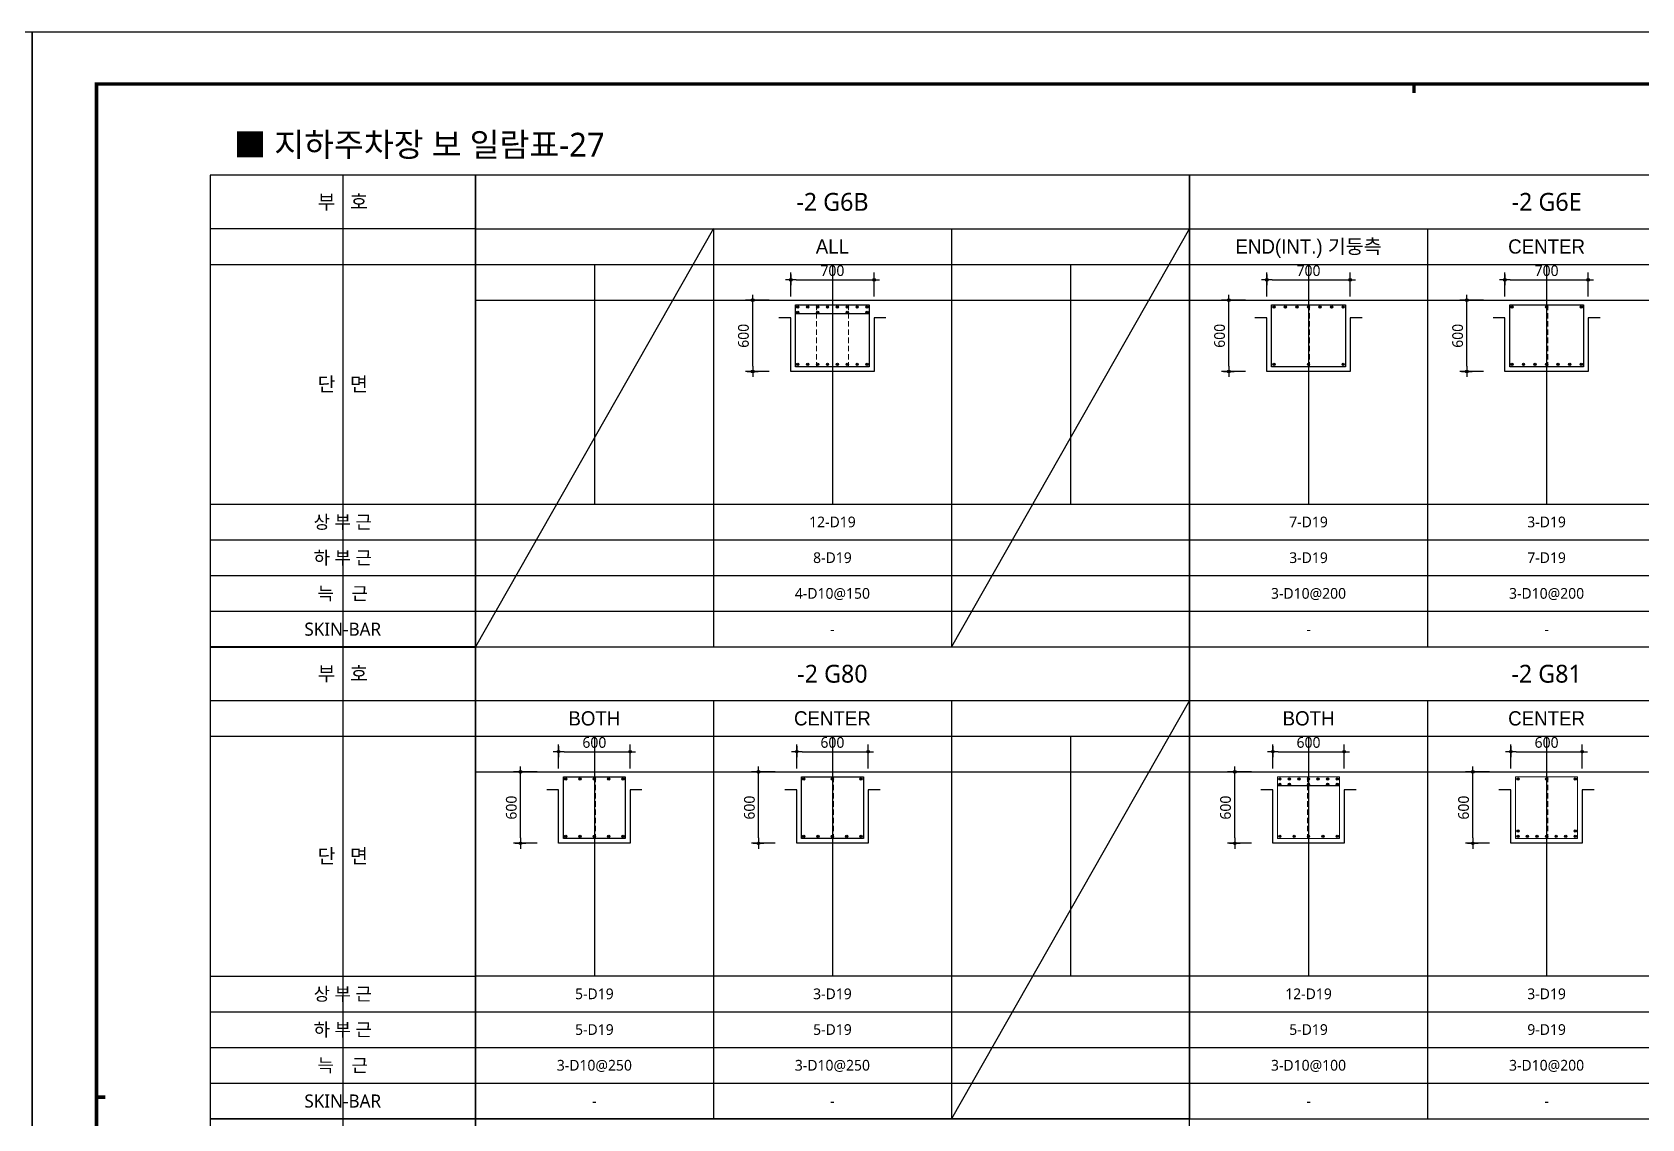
# Model space of a CAD drawing. Header units: millimetres. Extents: x 0 to 252030, y -124740 to 196020.
# Drawn here: x 75630 to 89153, y 79970 to 89100 of the extents above; entities that cross this region are included whole.
import ezdxf
from ezdxf.enums import TextEntityAlignment as Align

# ---------------------------------------------------------------- set-up
doc = ezdxf.new("R2010")
doc.units = ezdxf.units.MM
doc.header["$LTSCALE"] = 30
doc.linetypes.add('HID', pattern=[2.3, 1.5, -0.8])
doc.layers.get('DEFPOINTS').update_dxf_attribs({"color": 142})
for name, color, linetype in [('0-SEC1', 3, 'Continuous'), ('CON', 2, 'Continuous'), ('DIM', 7, 'Continuous'), ('ETC', 7, 'Continuous'), ('S-철근', 3, 'Continuous'), ('SHEET', 7, 'Continuous'), ('TEXT', 6, 'Continuous'), ('TXT', 3, 'Continuous'), ('XR-FORM_(도룡동)$0$Sheet', 7, 'Continuous')]:
    doc.layers.add(name, color=color, linetype=linetype)
doc.layers.add('Stirrup', color=1, linetype='Continuous', lineweight=0)
doc.layers.add('TieBar', color=7, linetype='HID', lineweight=0)
doc.styles.get("Standard").update_dxf_attribs({"font": 'malgun.ttf'})
doc.styles.add('돋움', font='Dotum.ttf')
doc.styles.add('맑은 고딕', font='malgun.ttf')
doc.dimstyles.new('30NDIM', dxfattribs={"dimscale": 50, "dimtxt": 3, "dimasz": 1.5, "dimexe": 2, "dimexo": 6, "dimgap": 1, "dimtad": 1, "dimdec": 0, "dimrnd": 0.25, "dimzin": 0, "dimdsep": 46, "dimtxsty": 'Standard', "dimblk": 'Z_DOT', "dimcen": 5, "dimclrd": 256, "dimclre": 256, "dimclrt": 3, "dimadec": 0, "dimazin": 0, "dimtm": 1e-09, "dimtfac": 1, "dimtdec": 0, "dimtix": 1, "dimtmove": 2, "dimatfit": 1, "dimldrblk": 'Z_DOT', "dimfxl": 1, "dimtolj": 1, "dimtzin": 0, "dimarcsym": 0})

# ---------------------------------------------------------------- blocks, each defined once
blk = doc.blocks.new('XR-FORM_(도룡동)$0$S')
at = {"layer": 'XR-FORM_(도룡동)$0$Sheet', "const_width": 100}
blk.add_lwpolyline([(1850, 57950), (82250, 57950), (82250, 1200), (1850, 1200)], close=True, dxfattribs=at)
at = {"layer": 'XR-FORM_(도룡동)$0$Sheet', "linetype": 'Continuous', "const_width": 100}
for points in [[(38745, 57950), (38745, 57700)], [(2100, 29575), (1850, 29575)]]:
    blk.add_lwpolyline(points, dxfattribs=at)
blk = doc.blocks.new('XR-FORM_(도룡동)', base_point=(101.33, -56114.51))
at = {"layer": 'DEFPOINTS'}
blk.add_lwpolyline([(0, 0), (420, 0), (420, 297), (0, 297)], close=True, dxfattribs=at)
at = {"xscale": 0.005, "yscale": 0.005, "zscale": 0.005}
blk.add_blockref('XR-FORM_(도룡동)$0$S', (-0.25, 0), dxfattribs=at)
blk = doc.blocks.new('*U160')
at = {"layer": 'DEFPOINTS'}
for p, q in [((-1114, 5286), (-1114, 1321)), ((-2229, 4536), (0, 4536))]:
    blk.add_line(p, q, dxfattribs=at)
at = {"layer": 'SHEET'}
blk.add_line((-2229, 4836), (0, 4836), dxfattribs=at)
at = {"layer": 'SHEET', "color": 6}
for p, q in [((-2229, 2521), (0, 2521)), ((-2229, 2221), (0, 2221)), ((-2229, 1921), (0, 1921)), ((-2229, 1621), (0, 1621))]:
    blk.add_line(p, q, dxfattribs=at)
at = {"layer": 'SHEET'}
blk.add_lwpolyline([(0, 5286), (-2229, 5286), (-2229, 1321), (0, 1321)], close=True, dxfattribs=at)
at = {"layer": 'TXT', "style": '맑은 고딕'}
for s, height, p in [('부   호', 120, (-1114, 5061)), ('단   면', 120, (-1114, 3529)), ('상 부 근', 110, (-1114, 2371)), ('하 부 근', 110, (-1114, 2071)), ('늑    근', 110, (-1114, 1771)), ('SKIN-BAR', 110, (-1114, 1471))]:
    blk.add_text(s, height=height, dxfattribs=at).set_placement(p, align=Align.MIDDLE_CENTER)
blk = doc.blocks.new('4등분')
at = {"layer": 'DEFPOINTS'}
for p, q in [((1000, 3214), (1000, 1200)), ((3000, 3214), (3000, 1200)), ((5000, 3214), (5000, 1200)), ((0, 2914), (6000, 2914))]:
    blk.add_line(p, q, dxfattribs=at)
at = {"layer": 'SHEET'}
blk.add_line((0, 3514), (6000, 3514), dxfattribs=at)
at = {"layer": 'SHEET', "color": 6}
for p, q in [((2000, 3514), (2000, 0)), ((4000, 3514), (4000, 0)), ((0, 3214), (6000, 3214)), ((0, 1200), (6000, 1200)), ((0, 900), (6000, 900)), ((0, 600), (6000, 600)), ((0, 300), (6000, 300))]:
    blk.add_line(p, q, dxfattribs=at)
at = {"layer": 'SHEET'}
blk.add_lwpolyline([(6000, 3964), (0, 3964), (0, 0), (6000, 0)], close=True, dxfattribs=at)
blk = doc.blocks.new('Z_DOT')
at = {"layer": 'DIM', "color": 0}
for p, q in [((-1, 0), (1, 0)), ((0, -1), (0, 1))]:
    blk.add_line(p, q, dxfattribs=at)
for radius in [0.25, 0.125]:
    blk.add_circle((0, 0), radius, dxfattribs=at)
blk = doc.blocks.new('*D975')
at = {"layer": 'DEFPOINTS', "color": 0, "transparency": 16777216}
for p in [(82703, 87020), (82003, 86699), (82703, 86699)]:
    blk.add_point(p, dxfattribs=at)
at = {"layer": 'DIM', "lineweight": -2, "transparency": 16777216}
for p, q in [((82003, 86879), (82003, 87080)), ((82048, 87020), (82658, 87020)), ((82703, 86879), (82703, 87080))]:
    blk.add_line(p, q, dxfattribs=at)
at = {"layer": 'DIM', "lineweight": -2, "transparency": 16777216, "xscale": 45, "yscale": 45, "zscale": 45, "rotation": 180}
blk.add_blockref('Z_DOT', (82003, 87020), dxfattribs=at)
at = {"layer": 'DIM', "lineweight": -2, "transparency": 16777216, "xscale": 45, "yscale": 45, "zscale": 45}
blk.add_blockref('Z_DOT', (82703, 87020), dxfattribs=at)
at = {"layer": 'DIM', "color": 3, "transparency": 16777216, "insert": (82353, 87096), "char_height": 90, "attachment_point": 5}
blk.add_mtext('\\A1;700', dxfattribs=at)
blk = doc.blocks.new('*D976')
at = {"layer": 'DEFPOINTS', "color": 0, "transparency": 16777216}
for p in [(81683, 86849), (82003, 86849), (82003, 86249)]:
    blk.add_point(p, dxfattribs=at)
at = {"layer": 'DIM', "lineweight": -2, "transparency": 16777216}
for p, q in [((81823, 86849), (81623, 86849)), ((81683, 86294), (81683, 86804)), ((81823, 86249), (81623, 86249))]:
    blk.add_line(p, q, dxfattribs=at)
at = {"layer": 'DIM', "lineweight": -2, "transparency": 16777216, "xscale": 45, "yscale": 45, "zscale": 45}
for p, rotation in [((81683, 86849), 90), ((81683, 86249), 270)]:
    blk.add_blockref('Z_DOT', p, dxfattribs=dict(at, rotation=rotation))
at = {"layer": 'DIM', "color": 3, "transparency": 16777216, "insert": (81606, 86549), "char_height": 90, "attachment_point": 5, "rotation": 90}
blk.add_mtext('\\A1;600', dxfattribs=at)
blk = doc.blocks.new('*D977')
at = {"layer": 'DEFPOINTS', "color": 0, "transparency": 16777216}
for p in [(86703, 87020), (86003, 86699), (86703, 86699)]:
    blk.add_point(p, dxfattribs=at)
at = {"layer": 'DIM', "lineweight": -2, "transparency": 16777216}
for p, q in [((86003, 86879), (86003, 87080)), ((86048, 87020), (86658, 87020)), ((86703, 86879), (86703, 87080))]:
    blk.add_line(p, q, dxfattribs=at)
at = {"layer": 'DIM', "lineweight": -2, "transparency": 16777216, "xscale": 45, "yscale": 45, "zscale": 45, "rotation": 180}
blk.add_blockref('Z_DOT', (86003, 87020), dxfattribs=at)
at = {"layer": 'DIM', "lineweight": -2, "transparency": 16777216, "xscale": 45, "yscale": 45, "zscale": 45}
blk.add_blockref('Z_DOT', (86703, 87020), dxfattribs=at)
at = {"layer": 'DIM', "color": 3, "transparency": 16777216, "insert": (86353, 87096), "char_height": 90, "attachment_point": 5}
blk.add_mtext('\\A1;700', dxfattribs=at)
blk = doc.blocks.new('*D978')
at = {"layer": 'DEFPOINTS', "color": 0, "transparency": 16777216}
for p in [(85683, 86849), (86003, 86849), (86003, 86249)]:
    blk.add_point(p, dxfattribs=at)
at = {"layer": 'DIM', "lineweight": -2, "transparency": 16777216}
for p, q in [((85823, 86849), (85623, 86849)), ((85683, 86294), (85683, 86804)), ((85823, 86249), (85623, 86249))]:
    blk.add_line(p, q, dxfattribs=at)
at = {"layer": 'DIM', "lineweight": -2, "transparency": 16777216, "xscale": 45, "yscale": 45, "zscale": 45}
for p, rotation in [((85683, 86849), 90), ((85683, 86249), 270)]:
    blk.add_blockref('Z_DOT', p, dxfattribs=dict(at, rotation=rotation))
at = {"layer": 'DIM', "color": 3, "transparency": 16777216, "insert": (85606, 86549), "char_height": 90, "attachment_point": 5, "rotation": 90}
blk.add_mtext('\\A1;600', dxfattribs=at)
blk = doc.blocks.new('*D979')
at = {"layer": 'DEFPOINTS', "color": 0, "transparency": 16777216}
for p in [(88703, 87020), (88003, 86699), (88703, 86699)]:
    blk.add_point(p, dxfattribs=at)
at = {"layer": 'DIM', "lineweight": -2, "transparency": 16777216}
for p, q in [((88003, 86879), (88003, 87080)), ((88048, 87020), (88658, 87020)), ((88703, 86879), (88703, 87080))]:
    blk.add_line(p, q, dxfattribs=at)
at = {"layer": 'DIM', "lineweight": -2, "transparency": 16777216, "xscale": 45, "yscale": 45, "zscale": 45, "rotation": 180}
blk.add_blockref('Z_DOT', (88003, 87020), dxfattribs=at)
at = {"layer": 'DIM', "lineweight": -2, "transparency": 16777216, "xscale": 45, "yscale": 45, "zscale": 45}
blk.add_blockref('Z_DOT', (88703, 87020), dxfattribs=at)
at = {"layer": 'DIM', "color": 3, "transparency": 16777216, "insert": (88353, 87096), "char_height": 90, "attachment_point": 5}
blk.add_mtext('\\A1;700', dxfattribs=at)
blk = doc.blocks.new('*D980')
at = {"layer": 'DEFPOINTS', "color": 0, "transparency": 16777216}
for p in [(87683, 86849), (88003, 86849), (88003, 86249)]:
    blk.add_point(p, dxfattribs=at)
at = {"layer": 'DIM', "lineweight": -2, "transparency": 16777216}
for p, q in [((87823, 86849), (87623, 86849)), ((87683, 86294), (87683, 86804)), ((87823, 86249), (87623, 86249))]:
    blk.add_line(p, q, dxfattribs=at)
at = {"layer": 'DIM', "lineweight": -2, "transparency": 16777216, "xscale": 45, "yscale": 45, "zscale": 45}
for p, rotation in [((87683, 86849), 90), ((87683, 86249), 270)]:
    blk.add_blockref('Z_DOT', p, dxfattribs=dict(at, rotation=rotation))
at = {"layer": 'DIM', "color": 3, "transparency": 16777216, "insert": (87606, 86549), "char_height": 90, "attachment_point": 5, "rotation": 90}
blk.add_mtext('\\A1;600', dxfattribs=at)
blk = doc.blocks.new('*D983')
at = {"layer": 'DEFPOINTS', "color": 0, "transparency": 16777216}
for p in [(80653, 83055), (80053, 82735), (80653, 82735)]:
    blk.add_point(p, dxfattribs=at)
at = {"layer": 'DIM', "lineweight": -2, "transparency": 16777216}
for p, q in [((80053, 82915), (80053, 83115)), ((80098, 83055), (80608, 83055)), ((80653, 82915), (80653, 83115))]:
    blk.add_line(p, q, dxfattribs=at)
at = {"layer": 'DIM', "lineweight": -2, "transparency": 16777216, "xscale": 45, "yscale": 45, "zscale": 45, "rotation": 180}
blk.add_blockref('Z_DOT', (80053, 83055), dxfattribs=at)
at = {"layer": 'DIM', "lineweight": -2, "transparency": 16777216, "xscale": 45, "yscale": 45, "zscale": 45}
blk.add_blockref('Z_DOT', (80653, 83055), dxfattribs=at)
at = {"layer": 'DIM', "color": 3, "transparency": 16777216, "insert": (80353, 83132), "char_height": 90, "attachment_point": 5}
blk.add_mtext('\\A1;600', dxfattribs=at)
blk = doc.blocks.new('*D984')
at = {"layer": 'DEFPOINTS', "color": 0, "transparency": 16777216}
for p in [(79733, 82885), (80053, 82885), (80053, 82285)]:
    blk.add_point(p, dxfattribs=at)
at = {"layer": 'DIM', "lineweight": -2, "transparency": 16777216}
for p, q in [((79873, 82885), (79673, 82885)), ((79733, 82330), (79733, 82840)), ((79873, 82285), (79673, 82285))]:
    blk.add_line(p, q, dxfattribs=at)
at = {"layer": 'DIM', "lineweight": -2, "transparency": 16777216, "xscale": 45, "yscale": 45, "zscale": 45}
for p, rotation in [((79733, 82885), 90), ((79733, 82285), 270)]:
    blk.add_blockref('Z_DOT', p, dxfattribs=dict(at, rotation=rotation))
at = {"layer": 'DIM', "color": 3, "transparency": 16777216, "insert": (79656, 82585), "char_height": 90, "attachment_point": 5, "rotation": 90}
blk.add_mtext('\\A1;600', dxfattribs=at)
blk = doc.blocks.new('*D985')
at = {"layer": 'DEFPOINTS', "color": 0, "transparency": 16777216}
for p in [(82653, 83055), (82053, 82735), (82653, 82735)]:
    blk.add_point(p, dxfattribs=at)
at = {"layer": 'DIM', "lineweight": -2, "transparency": 16777216}
for p, q in [((82053, 82915), (82053, 83115)), ((82098, 83055), (82608, 83055)), ((82653, 82915), (82653, 83115))]:
    blk.add_line(p, q, dxfattribs=at)
at = {"layer": 'DIM', "lineweight": -2, "transparency": 16777216, "xscale": 45, "yscale": 45, "zscale": 45, "rotation": 180}
blk.add_blockref('Z_DOT', (82053, 83055), dxfattribs=at)
at = {"layer": 'DIM', "lineweight": -2, "transparency": 16777216, "xscale": 45, "yscale": 45, "zscale": 45}
blk.add_blockref('Z_DOT', (82653, 83055), dxfattribs=at)
at = {"layer": 'DIM', "color": 3, "transparency": 16777216, "insert": (82353, 83132), "char_height": 90, "attachment_point": 5}
blk.add_mtext('\\A1;600', dxfattribs=at)
blk = doc.blocks.new('*D986')
at = {"layer": 'DEFPOINTS', "color": 0, "transparency": 16777216}
for p in [(81733, 82885), (82053, 82885), (82053, 82285)]:
    blk.add_point(p, dxfattribs=at)
at = {"layer": 'DIM', "lineweight": -2, "transparency": 16777216}
for p, q in [((81873, 82885), (81673, 82885)), ((81733, 82330), (81733, 82840)), ((81873, 82285), (81673, 82285))]:
    blk.add_line(p, q, dxfattribs=at)
at = {"layer": 'DIM', "lineweight": -2, "transparency": 16777216, "xscale": 45, "yscale": 45, "zscale": 45}
for p, rotation in [((81733, 82885), 90), ((81733, 82285), 270)]:
    blk.add_blockref('Z_DOT', p, dxfattribs=dict(at, rotation=rotation))
at = {"layer": 'DIM', "color": 3, "transparency": 16777216, "insert": (81656, 82585), "char_height": 90, "attachment_point": 5, "rotation": 90}
blk.add_mtext('\\A1;600', dxfattribs=at)
blk = doc.blocks.new('*D987')
at = {"layer": 'DEFPOINTS', "color": 0, "transparency": 16777216}
for p in [(86653, 83055), (86053, 82735), (86653, 82735)]:
    blk.add_point(p, dxfattribs=at)
at = {"layer": 'DIM', "lineweight": -2, "transparency": 16777216}
for p, q in [((86053, 82915), (86053, 83115)), ((86098, 83055), (86608, 83055)), ((86653, 82915), (86653, 83115))]:
    blk.add_line(p, q, dxfattribs=at)
at = {"layer": 'DIM', "lineweight": -2, "transparency": 16777216, "xscale": 45, "yscale": 45, "zscale": 45, "rotation": 180}
blk.add_blockref('Z_DOT', (86053, 83055), dxfattribs=at)
at = {"layer": 'DIM', "lineweight": -2, "transparency": 16777216, "xscale": 45, "yscale": 45, "zscale": 45}
blk.add_blockref('Z_DOT', (86653, 83055), dxfattribs=at)
at = {"layer": 'DIM', "color": 3, "transparency": 16777216, "insert": (86353, 83132), "char_height": 90, "attachment_point": 5}
blk.add_mtext('\\A1;600', dxfattribs=at)
blk = doc.blocks.new('*D988')
at = {"layer": 'DEFPOINTS', "color": 0, "transparency": 16777216}
for p in [(85733, 82885), (86053, 82885), (86053, 82285)]:
    blk.add_point(p, dxfattribs=at)
at = {"layer": 'DIM', "lineweight": -2, "transparency": 16777216}
for p, q in [((85873, 82885), (85673, 82885)), ((85733, 82330), (85733, 82840)), ((85873, 82285), (85673, 82285))]:
    blk.add_line(p, q, dxfattribs=at)
at = {"layer": 'DIM', "lineweight": -2, "transparency": 16777216, "xscale": 45, "yscale": 45, "zscale": 45}
for p, rotation in [((85733, 82885), 90), ((85733, 82285), 270)]:
    blk.add_blockref('Z_DOT', p, dxfattribs=dict(at, rotation=rotation))
at = {"layer": 'DIM', "color": 3, "transparency": 16777216, "insert": (85656, 82585), "char_height": 90, "attachment_point": 5, "rotation": 90}
blk.add_mtext('\\A1;600', dxfattribs=at)
blk = doc.blocks.new('*D989')
at = {"layer": 'DEFPOINTS', "color": 0, "transparency": 16777216}
for p in [(88653, 83055), (88053, 82735), (88653, 82735)]:
    blk.add_point(p, dxfattribs=at)
at = {"layer": 'DIM', "lineweight": -2, "transparency": 16777216}
for p, q in [((88053, 82915), (88053, 83115)), ((88098, 83055), (88608, 83055)), ((88653, 82915), (88653, 83115))]:
    blk.add_line(p, q, dxfattribs=at)
at = {"layer": 'DIM', "lineweight": -2, "transparency": 16777216, "xscale": 45, "yscale": 45, "zscale": 45, "rotation": 180}
blk.add_blockref('Z_DOT', (88053, 83055), dxfattribs=at)
at = {"layer": 'DIM', "lineweight": -2, "transparency": 16777216, "xscale": 45, "yscale": 45, "zscale": 45}
blk.add_blockref('Z_DOT', (88653, 83055), dxfattribs=at)
at = {"layer": 'DIM', "color": 3, "transparency": 16777216, "insert": (88353, 83132), "char_height": 90, "attachment_point": 5}
blk.add_mtext('\\A1;600', dxfattribs=at)
blk = doc.blocks.new('*D990')
at = {"layer": 'DEFPOINTS', "color": 0, "transparency": 16777216}
for p in [(87733, 82885), (88053, 82885), (88053, 82285)]:
    blk.add_point(p, dxfattribs=at)
at = {"layer": 'DIM', "lineweight": -2, "transparency": 16777216}
for p, q in [((87873, 82885), (87673, 82885)), ((87733, 82330), (87733, 82840)), ((87873, 82285), (87673, 82285))]:
    blk.add_line(p, q, dxfattribs=at)
at = {"layer": 'DIM', "lineweight": -2, "transparency": 16777216, "xscale": 45, "yscale": 45, "zscale": 45}
for p, rotation in [((87733, 82885), 90), ((87733, 82285), 270)]:
    blk.add_blockref('Z_DOT', p, dxfattribs=dict(at, rotation=rotation))
at = {"layer": 'DIM', "color": 3, "transparency": 16777216, "insert": (87656, 82585), "char_height": 90, "attachment_point": 5, "rotation": 90}
blk.add_mtext('\\A1;600', dxfattribs=at)

msp = doc.modelspace()

# ---------------------------------------------------------------- hatches: boundary and pattern name
at = {"layer": 'S-철근'}
h = msp.add_hatch(color=256, dxfattribs=at)
edge = h.paths.add_edge_path()
edge.add_arc((82062.08013, 86790.41992), 9.55, 0, 180)
edge.add_arc((82062.08013, 86790.41992), 9.55, 180, 360)
h = msp.add_hatch(color=256, dxfattribs=at)
edge = h.paths.add_edge_path()
edge.add_arc((82062.08013, 86746.31992), 9.55, 0, 180)
edge.add_arc((82062.08013, 86746.31992), 9.55, 180, 360)
h = msp.add_hatch(color=256, dxfattribs=at)
edge = h.paths.add_edge_path()
edge.add_arc((82145.20013, 86790.41992), 9.55, 0, 180)
edge.add_arc((82145.20013, 86790.41992), 9.55, 180, 360)
h = msp.add_hatch(color=256, dxfattribs=at)
edge = h.paths.add_edge_path()
edge.add_arc((82228.32013, 86790.41992), 9.55, 0, 180)
edge.add_arc((82228.32013, 86790.41992), 9.55, 180, 360)
h = msp.add_hatch(color=256, dxfattribs=at)
edge = h.paths.add_edge_path()
edge.add_arc((82228.32013, 86746.31992), 9.55, 0, 180)
edge.add_arc((82228.32013, 86746.31992), 9.55, 180, 360)
h = msp.add_hatch(color=256, dxfattribs=at)
edge = h.paths.add_edge_path()
edge.add_arc((82311.44013, 86790.41992), 9.55, 0, 180)
edge.add_arc((82311.44013, 86790.41992), 9.55, 180, 360)
h = msp.add_hatch(color=256, dxfattribs=at)
edge = h.paths.add_edge_path()
edge.add_arc((82394.56013, 86790.41992), 9.55, 0, 180)
edge.add_arc((82394.56013, 86790.41992), 9.55, 180, 360)
h = msp.add_hatch(color=256, dxfattribs=at)
edge = h.paths.add_edge_path()
edge.add_arc((82477.68013, 86790.41992), 9.55, 0, 180)
edge.add_arc((82477.68013, 86790.41992), 9.55, 180, 360)
h = msp.add_hatch(color=256, dxfattribs=at)
edge = h.paths.add_edge_path()
edge.add_arc((82477.68013, 86746.31992), 9.55, 0, 180)
edge.add_arc((82477.68013, 86746.31992), 9.55, 180, 360)
h = msp.add_hatch(color=256, dxfattribs=at)
edge = h.paths.add_edge_path()
edge.add_arc((82560.80013, 86790.41992), 9.55, 0, 180)
edge.add_arc((82560.80013, 86790.41992), 9.55, 180, 360)
h = msp.add_hatch(color=256, dxfattribs=at)
edge = h.paths.add_edge_path()
edge.add_arc((82643.92013, 86790.41992), 9.55, 0, 180)
edge.add_arc((82643.92013, 86790.41992), 9.55, 180, 360)
h = msp.add_hatch(color=256, dxfattribs=at)
edge = h.paths.add_edge_path()
edge.add_arc((82643.92013, 86746.31992), 9.55, 0, 180)
edge.add_arc((82643.92013, 86746.31992), 9.55, 180, 360)
h = msp.add_hatch(color=256, dxfattribs=at)
edge = h.paths.add_edge_path()
edge.add_arc((86062.08013, 86790.41992), 9.55, 0, 180)
edge.add_arc((86062.08013, 86790.41992), 9.55, 180, 360)
h = msp.add_hatch(color=256, dxfattribs=at)
edge = h.paths.add_edge_path()
edge.add_arc((86159.05347, 86790.41992), 9.55, 0, 180)
edge.add_arc((86159.05347, 86790.41992), 9.55, 180, 360)
h = msp.add_hatch(color=256, dxfattribs=at)
edge = h.paths.add_edge_path()
edge.add_arc((86256.0268, 86790.41992), 9.55, 0, 180)
edge.add_arc((86256.0268, 86790.41992), 9.55, 180, 360)
h = msp.add_hatch(color=256, dxfattribs=at)
edge = h.paths.add_edge_path()
edge.add_arc((86353.00013, 86790.41992), 9.55, 0, 180)
edge.add_arc((86353.00013, 86790.41992), 9.55, 180, 360)
h = msp.add_hatch(color=256, dxfattribs=at)
edge = h.paths.add_edge_path()
edge.add_arc((86449.97347, 86790.41992), 9.55, 0, 180)
edge.add_arc((86449.97347, 86790.41992), 9.55, 180, 360)
h = msp.add_hatch(color=256, dxfattribs=at)
edge = h.paths.add_edge_path()
edge.add_arc((86546.9468, 86790.41992), 9.55, 0, 180)
edge.add_arc((86546.9468, 86790.41992), 9.55, 180, 360)
h = msp.add_hatch(color=256, dxfattribs=at)
edge = h.paths.add_edge_path()
edge.add_arc((86643.92013, 86790.41992), 9.55, 0, 180)
edge.add_arc((86643.92013, 86790.41992), 9.55, 180, 360)
h = msp.add_hatch(color=256, dxfattribs=at)
edge = h.paths.add_edge_path()
edge.add_arc((88062.08013, 86790.41992), 9.55, 0, 180)
edge.add_arc((88062.08013, 86790.41992), 9.55, 180, 360)
h = msp.add_hatch(color=256, dxfattribs=at)
edge = h.paths.add_edge_path()
edge.add_arc((88353.00013, 86790.41992), 9.55, 0, 180)
edge.add_arc((88353.00013, 86790.41992), 9.55, 180, 360)
h = msp.add_hatch(color=256, dxfattribs=at)
edge = h.paths.add_edge_path()
edge.add_arc((88643.92013, 86790.41992), 9.55, 0, 180)
edge.add_arc((88643.92013, 86790.41992), 9.55, 180, 360)
h = msp.add_hatch(color=256, dxfattribs=at)
edge = h.paths.add_edge_path()
edge.add_arc((82062.08013, 86308.57992), 9.55, 0, 180)
edge.add_arc((82062.08013, 86308.57992), 9.55, 180, 360)
h = msp.add_hatch(color=256, dxfattribs=at)
edge = h.paths.add_edge_path()
edge.add_arc((82145.20013, 86308.57992), 9.55, 0, 180)
edge.add_arc((82145.20013, 86308.57992), 9.55, 180, 360)
h = msp.add_hatch(color=256, dxfattribs=at)
edge = h.paths.add_edge_path()
edge.add_arc((82228.32013, 86308.57992), 9.55, 0, 180)
edge.add_arc((82228.32013, 86308.57992), 9.55, 180, 360)
h = msp.add_hatch(color=256, dxfattribs=at)
edge = h.paths.add_edge_path()
edge.add_arc((82311.44013, 86308.57992), 9.55, 0, 180)
edge.add_arc((82311.44013, 86308.57992), 9.55, 180, 360)
h = msp.add_hatch(color=256, dxfattribs=at)
edge = h.paths.add_edge_path()
edge.add_arc((82394.56013, 86308.57992), 9.55, 0, 180)
edge.add_arc((82394.56013, 86308.57992), 9.55, 180, 360)
h = msp.add_hatch(color=256, dxfattribs=at)
edge = h.paths.add_edge_path()
edge.add_arc((82477.68013, 86308.57992), 9.55, 0, 180)
edge.add_arc((82477.68013, 86308.57992), 9.55, 180, 360)
h = msp.add_hatch(color=256, dxfattribs=at)
edge = h.paths.add_edge_path()
edge.add_arc((82560.80013, 86308.57992), 9.55, 0, 180)
edge.add_arc((82560.80013, 86308.57992), 9.55, 180, 360)
h = msp.add_hatch(color=256, dxfattribs=at)
edge = h.paths.add_edge_path()
edge.add_arc((82643.92013, 86308.57992), 9.55, 0, 180)
edge.add_arc((82643.92013, 86308.57992), 9.55, 180, 360)
h = msp.add_hatch(color=256, dxfattribs=at)
edge = h.paths.add_edge_path()
edge.add_arc((86062.08013, 86308.57992), 9.55, 0, 180)
edge.add_arc((86062.08013, 86308.57992), 9.55, 180, 360)
h = msp.add_hatch(color=256, dxfattribs=at)
edge = h.paths.add_edge_path()
edge.add_arc((86353.00013, 86308.57992), 9.55, 0, 180)
edge.add_arc((86353.00013, 86308.57992), 9.55, 180, 360)
h = msp.add_hatch(color=256, dxfattribs=at)
edge = h.paths.add_edge_path()
edge.add_arc((86643.92013, 86308.57992), 9.55, 0, 180)
edge.add_arc((86643.92013, 86308.57992), 9.55, 180, 360)
h = msp.add_hatch(color=256, dxfattribs=at)
edge = h.paths.add_edge_path()
edge.add_arc((88062.08013, 86308.57992), 9.55, 0, 180)
edge.add_arc((88062.08013, 86308.57992), 9.55, 180, 360)
h = msp.add_hatch(color=256, dxfattribs=at)
edge = h.paths.add_edge_path()
edge.add_arc((88159.05347, 86308.57992), 9.55, 0, 180)
edge.add_arc((88159.05347, 86308.57992), 9.55, 180, 360)
h = msp.add_hatch(color=256, dxfattribs=at)
edge = h.paths.add_edge_path()
edge.add_arc((88256.0268, 86308.57992), 9.55, 0, 180)
edge.add_arc((88256.0268, 86308.57992), 9.55, 180, 360)
h = msp.add_hatch(color=256, dxfattribs=at)
edge = h.paths.add_edge_path()
edge.add_arc((88353.00013, 86308.57992), 9.55, 0, 180)
edge.add_arc((88353.00013, 86308.57992), 9.55, 180, 360)
h = msp.add_hatch(color=256, dxfattribs=at)
edge = h.paths.add_edge_path()
edge.add_arc((88449.97347, 86308.57992), 9.55, 0, 180)
edge.add_arc((88449.97347, 86308.57992), 9.55, 180, 360)
h = msp.add_hatch(color=256, dxfattribs=at)
edge = h.paths.add_edge_path()
edge.add_arc((88546.9468, 86308.57992), 9.55, 0, 180)
edge.add_arc((88546.9468, 86308.57992), 9.55, 180, 360)
h = msp.add_hatch(color=256, dxfattribs=at)
edge = h.paths.add_edge_path()
edge.add_arc((88643.92013, 86308.57992), 9.55, 0, 180)
edge.add_arc((88643.92013, 86308.57992), 9.55, 180, 360)
h = msp.add_hatch(color=256, dxfattribs=at)
edge = h.paths.add_edge_path()
edge.add_arc((80112.08013, 82825.91992), 9.55, 0, 180)
edge.add_arc((80112.08013, 82825.91992), 9.55, 180, 360)
h = msp.add_hatch(color=256, dxfattribs=at)
edge = h.paths.add_edge_path()
edge.add_arc((80232.54013, 82825.91992), 9.55, 0, 180)
edge.add_arc((80232.54013, 82825.91992), 9.55, 180, 360)
h = msp.add_hatch(color=256, dxfattribs=at)
edge = h.paths.add_edge_path()
edge.add_arc((80353.00013, 82825.91992), 9.55, 0, 180)
edge.add_arc((80353.00013, 82825.91992), 9.55, 180, 360)
h = msp.add_hatch(color=256, dxfattribs=at)
edge = h.paths.add_edge_path()
edge.add_arc((80473.46013, 82825.91992), 9.55, 0, 180)
edge.add_arc((80473.46013, 82825.91992), 9.55, 180, 360)
h = msp.add_hatch(color=256, dxfattribs=at)
edge = h.paths.add_edge_path()
edge.add_arc((80593.92013, 82825.91992), 9.55, 0, 180)
edge.add_arc((80593.92013, 82825.91992), 9.55, 180, 360)
h = msp.add_hatch(color=256, dxfattribs=at)
edge = h.paths.add_edge_path()
edge.add_arc((82112.08013, 82825.91992), 9.55, 0, 180)
edge.add_arc((82112.08013, 82825.91992), 9.55, 180, 360)
h = msp.add_hatch(color=256, dxfattribs=at)
edge = h.paths.add_edge_path()
edge.add_arc((82353.00013, 82825.91992), 9.55, 0, 180)
edge.add_arc((82353.00013, 82825.91992), 9.55, 180, 360)
h = msp.add_hatch(color=256, dxfattribs=at)
edge = h.paths.add_edge_path()
edge.add_arc((82593.92013, 82825.91992), 9.55, 0, 180)
edge.add_arc((82593.92013, 82825.91992), 9.55, 180, 360)
h = msp.add_hatch(color=256, dxfattribs=at)
edge = h.paths.add_edge_path()
edge.add_arc((86112.08013, 82825.91992), 9.55, 0, 180)
edge.add_arc((86112.08013, 82825.91992), 9.55, 180, 360)
h = msp.add_hatch(color=256, dxfattribs=at)
edge = h.paths.add_edge_path()
edge.add_arc((86112.08013, 82781.81992), 9.55, 0, 180)
edge.add_arc((86112.08013, 82781.81992), 9.55, 180, 360)
h = msp.add_hatch(color=256, dxfattribs=at)
edge = h.paths.add_edge_path()
edge.add_arc((86192.3868, 82825.91992), 9.55, 0, 180)
edge.add_arc((86192.3868, 82825.91992), 9.55, 180, 360)
h = msp.add_hatch(color=256, dxfattribs=at)
edge = h.paths.add_edge_path()
edge.add_arc((86192.3868, 82781.81992), 9.55, 0, 180)
edge.add_arc((86192.3868, 82781.81992), 9.55, 180, 360)
h = msp.add_hatch(color=256, dxfattribs=at)
edge = h.paths.add_edge_path()
edge.add_arc((86272.69347, 82825.91992), 9.55, 0, 180)
edge.add_arc((86272.69347, 82825.91992), 9.55, 180, 360)
h = msp.add_hatch(color=256, dxfattribs=at)
edge = h.paths.add_edge_path()
edge.add_arc((86353.00013, 82825.91992), 9.55, 0, 180)
edge.add_arc((86353.00013, 82825.91992), 9.55, 180, 360)
h = msp.add_hatch(color=256, dxfattribs=at)
edge = h.paths.add_edge_path()
edge.add_arc((86353.00013, 82781.81992), 9.55, 0, 180)
edge.add_arc((86353.00013, 82781.81992), 9.55, 180, 360)
h = msp.add_hatch(color=256, dxfattribs=at)
edge = h.paths.add_edge_path()
edge.add_arc((86433.3068, 82825.91992), 9.55, 0, 180)
edge.add_arc((86433.3068, 82825.91992), 9.55, 180, 360)
h = msp.add_hatch(color=256, dxfattribs=at)
edge = h.paths.add_edge_path()
edge.add_arc((86513.61347, 82825.91992), 9.55, 0, 180)
edge.add_arc((86513.61347, 82825.91992), 9.55, 180, 360)
h = msp.add_hatch(color=256, dxfattribs=at)
edge = h.paths.add_edge_path()
edge.add_arc((86513.61347, 82781.81992), 9.55, 0, 180)
edge.add_arc((86513.61347, 82781.81992), 9.55, 180, 360)
h = msp.add_hatch(color=256, dxfattribs=at)
edge = h.paths.add_edge_path()
edge.add_arc((86593.92013, 82825.91992), 9.55, 0, 180)
edge.add_arc((86593.92013, 82825.91992), 9.55, 180, 360)
h = msp.add_hatch(color=256, dxfattribs=at)
edge = h.paths.add_edge_path()
edge.add_arc((86593.92013, 82781.81992), 9.55, 0, 180)
edge.add_arc((86593.92013, 82781.81992), 9.55, 180, 360)
h = msp.add_hatch(color=256, dxfattribs=at)
edge = h.paths.add_edge_path()
edge.add_arc((88112.08013, 82825.91992), 9.55, 0, 180)
edge.add_arc((88112.08013, 82825.91992), 9.55, 180, 360)
h = msp.add_hatch(color=256, dxfattribs=at)
edge = h.paths.add_edge_path()
edge.add_arc((88353.00013, 82825.91992), 9.55, 0, 180)
edge.add_arc((88353.00013, 82825.91992), 9.55, 180, 360)
h = msp.add_hatch(color=256, dxfattribs=at)
edge = h.paths.add_edge_path()
edge.add_arc((88593.92013, 82825.91992), 9.55, 0, 180)
edge.add_arc((88593.92013, 82825.91992), 9.55, 180, 360)
h = msp.add_hatch(color=256, dxfattribs=at)
edge = h.paths.add_edge_path()
edge.add_arc((88112.08013, 82388.17992), 9.55, 0, 180)
edge.add_arc((88112.08013, 82388.17992), 9.55, 180, 360)
h = msp.add_hatch(color=256, dxfattribs=at)
edge = h.paths.add_edge_path()
edge.add_arc((88593.92013, 82388.17992), 9.55, 0, 180)
edge.add_arc((88593.92013, 82388.17992), 9.55, 180, 360)
h = msp.add_hatch(color=256, dxfattribs=at)
edge = h.paths.add_edge_path()
edge.add_arc((80112.08013, 82344.07992), 9.55, 0, 180)
edge.add_arc((80112.08013, 82344.07992), 9.55, 180, 360)
h = msp.add_hatch(color=256, dxfattribs=at)
edge = h.paths.add_edge_path()
edge.add_arc((80232.54013, 82344.07992), 9.55, 0, 180)
edge.add_arc((80232.54013, 82344.07992), 9.55, 180, 360)
h = msp.add_hatch(color=256, dxfattribs=at)
edge = h.paths.add_edge_path()
edge.add_arc((80353.00013, 82344.07992), 9.55, 0, 180)
edge.add_arc((80353.00013, 82344.07992), 9.55, 180, 360)
h = msp.add_hatch(color=256, dxfattribs=at)
edge = h.paths.add_edge_path()
edge.add_arc((80473.46013, 82344.07992), 9.55, 0, 180)
edge.add_arc((80473.46013, 82344.07992), 9.55, 180, 360)
h = msp.add_hatch(color=256, dxfattribs=at)
edge = h.paths.add_edge_path()
edge.add_arc((80593.92013, 82344.07992), 9.55, 0, 180)
edge.add_arc((80593.92013, 82344.07992), 9.55, 180, 360)
h = msp.add_hatch(color=256, dxfattribs=at)
edge = h.paths.add_edge_path()
edge.add_arc((82112.08013, 82344.07992), 9.55, 0, 180)
edge.add_arc((82112.08013, 82344.07992), 9.55, 180, 360)
h = msp.add_hatch(color=256, dxfattribs=at)
edge = h.paths.add_edge_path()
edge.add_arc((82232.54013, 82344.07992), 9.55, 0, 180)
edge.add_arc((82232.54013, 82344.07992), 9.55, 180, 360)
h = msp.add_hatch(color=256, dxfattribs=at)
edge = h.paths.add_edge_path()
edge.add_arc((82353.00013, 82344.07992), 9.55, 0, 180)
edge.add_arc((82353.00013, 82344.07992), 9.55, 180, 360)
h = msp.add_hatch(color=256, dxfattribs=at)
edge = h.paths.add_edge_path()
edge.add_arc((82473.46013, 82344.07992), 9.55, 0, 180)
edge.add_arc((82473.46013, 82344.07992), 9.55, 180, 360)
h = msp.add_hatch(color=256, dxfattribs=at)
edge = h.paths.add_edge_path()
edge.add_arc((82593.92013, 82344.07992), 9.55, 0, 180)
edge.add_arc((82593.92013, 82344.07992), 9.55, 180, 360)
h = msp.add_hatch(color=256, dxfattribs=at)
edge = h.paths.add_edge_path()
edge.add_arc((86112.08013, 82344.07992), 9.55, 0, 180)
edge.add_arc((86112.08013, 82344.07992), 9.55, 180, 360)
h = msp.add_hatch(color=256, dxfattribs=at)
edge = h.paths.add_edge_path()
edge.add_arc((86232.54013, 82344.07992), 9.55, 0, 180)
edge.add_arc((86232.54013, 82344.07992), 9.55, 180, 360)
h = msp.add_hatch(color=256, dxfattribs=at)
edge = h.paths.add_edge_path()
edge.add_arc((86353.00013, 82344.07992), 9.55, 0, 180)
edge.add_arc((86353.00013, 82344.07992), 9.55, 180, 360)
h = msp.add_hatch(color=256, dxfattribs=at)
edge = h.paths.add_edge_path()
edge.add_arc((86473.46013, 82344.07992), 9.55, 0, 180)
edge.add_arc((86473.46013, 82344.07992), 9.55, 180, 360)
h = msp.add_hatch(color=256, dxfattribs=at)
edge = h.paths.add_edge_path()
edge.add_arc((86593.92013, 82344.07992), 9.55, 0, 180)
edge.add_arc((86593.92013, 82344.07992), 9.55, 180, 360)
h = msp.add_hatch(color=256, dxfattribs=at)
edge = h.paths.add_edge_path()
edge.add_arc((88112.08013, 82344.07992), 9.55, 0, 180)
edge.add_arc((88112.08013, 82344.07992), 9.55, 180, 360)
h = msp.add_hatch(color=256, dxfattribs=at)
edge = h.paths.add_edge_path()
edge.add_arc((88192.3868, 82344.07992), 9.55, 0, 180)
edge.add_arc((88192.3868, 82344.07992), 9.55, 180, 360)
h = msp.add_hatch(color=256, dxfattribs=at)
edge = h.paths.add_edge_path()
edge.add_arc((88272.69347, 82344.07992), 9.55, 0, 180)
edge.add_arc((88272.69347, 82344.07992), 9.55, 180, 360)
h = msp.add_hatch(color=256, dxfattribs=at)
edge = h.paths.add_edge_path()
edge.add_arc((88353.00013, 82344.07992), 9.55, 0, 180)
edge.add_arc((88353.00013, 82344.07992), 9.55, 180, 360)
h = msp.add_hatch(color=256, dxfattribs=at)
edge = h.paths.add_edge_path()
edge.add_arc((88433.3068, 82344.07992), 9.55, 0, 180)
edge.add_arc((88433.3068, 82344.07992), 9.55, 180, 360)
h = msp.add_hatch(color=256, dxfattribs=at)
edge = h.paths.add_edge_path()
edge.add_arc((88513.61347, 82344.07992), 9.55, 0, 180)
edge.add_arc((88513.61347, 82344.07992), 9.55, 180, 360)
h = msp.add_hatch(color=256, dxfattribs=at)
edge = h.paths.add_edge_path()
edge.add_arc((88593.92013, 82344.07992), 9.55, 0, 180)
edge.add_arc((88593.92013, 82344.07992), 9.55, 180, 360)

# ---------------------------------------------------------------- linework, layer by layer
at = {"layer": 'CON', "color": 8}
for p, q in [((81903.00013, 86849.49992), (82803.00013, 86849.49992)), ((85903.00013, 86849.49992), (86803.00013, 86849.49992)), ((87903.00013, 86849.49992), (88803.00013, 86849.49992)), ((79953.00013, 82884.99992), (80753.00013, 82884.99992)), ((81953.00013, 82884.99992), (82753.00013, 82884.99992)), ((85953.00013, 82884.99992), (86753.00013, 82884.99992)), ((87953.00013, 82884.99992), (88753.00013, 82884.99992))]:
    msp.add_line(p, q, dxfattribs=at)
for points in [[(82803.00013, 86699.49992), (82703.00013, 86699.49992), (82703.00013, 86249.49992), (82003.00013, 86249.49992), (82003.00013, 86699.49992), (81903.00013, 86699.49992)], [(86803.00013, 86699.49992), (86703.00013, 86699.49992), (86703.00013, 86249.49992), (86003.00013, 86249.49992), (86003.00013, 86699.49992), (85903.00013, 86699.49992)], [(88803.00013, 86699.49992), (88703.00013, 86699.49992), (88703.00013, 86249.49992), (88003.00013, 86249.49992), (88003.00013, 86699.49992), (87903.00013, 86699.49992)], [(80753.00013, 82734.99992), (80653.00013, 82734.99992), (80653.00013, 82284.99992), (80053.00013, 82284.99992), (80053.00013, 82734.99992), (79953.00013, 82734.99992)], [(82753.00013, 82734.99992), (82653.00013, 82734.99992), (82653.00013, 82284.99992), (82053.00013, 82284.99992), (82053.00013, 82734.99992), (81953.00013, 82734.99992)], [(86753.00013, 82734.99992), (86653.00013, 82734.99992), (86653.00013, 82284.99992), (86053.00013, 82284.99992), (86053.00013, 82734.99992), (85953.00013, 82734.99992)], [(88753.00013, 82734.99992), (88653.00013, 82734.99992), (88653.00013, 82284.99992), (88053.00013, 82284.99992), (88053.00013, 82734.99992), (87953.00013, 82734.99992)]]:
    msp.add_lwpolyline(points, dxfattribs=at)
at = {"layer": 'ETC', "color": 8}
for p, q in [((82043.00013, 86736.76992), (82663.00013, 86736.76992)), ((86093.00013, 82772.26992), (86613.00013, 82772.26992))]:
    msp.add_line(p, q, dxfattribs=at)
at = {"layer": 'S-철근'}
for points in [[(82043.00013, 86289.49992), (82043.00013, 86809.49992), (82663.00013, 86809.49992), (82663.00013, 86289.49992), (82043.00013, 86289.49992)], [(86043.00013, 86289.49992), (86043.00013, 86809.49992), (86663.00013, 86809.49992), (86663.00013, 86289.49992), (86043.00013, 86289.49992)], [(88043.00013, 86289.49992), (88043.00013, 86809.49992), (88663.00013, 86809.49992), (88663.00013, 86289.49992), (88043.00013, 86289.49992)], [(80093.00013, 82324.99992), (80093.00013, 82844.99992), (80613.00013, 82844.99992), (80613.00013, 82324.99992), (80093.00013, 82324.99992)], [(82093.00013, 82324.99992), (82093.00013, 82844.99992), (82613.00013, 82844.99992), (82613.00013, 82324.99992), (82093.00013, 82324.99992)]]:
    msp.add_lwpolyline(points, dxfattribs=at)
for centre in [(82062.08013, 86790.41992), (82062.08013, 86746.31992), (82145.20013, 86790.41992), (82228.32013, 86790.41992), (82228.32013, 86746.31992), (82311.44013, 86790.41992), (82394.56013, 86790.41992), (82477.68013, 86790.41992), (82477.68013, 86746.31992), (82560.80013, 86790.41992), (82643.92013, 86790.41992), (82643.92013, 86746.31992), (86062.08013, 86790.41992), (86159.05347, 86790.41992), (86256.0268, 86790.41992), (86353.00013, 86790.41992), (86449.97347, 86790.41992), (86546.9468, 86790.41992), (86643.92013, 86790.41992), (88062.08013, 86790.41992), (88353.00013, 86790.41992), (88643.92013, 86790.41992), (82062.08013, 86308.57992), (82145.20013, 86308.57992), (82228.32013, 86308.57992), (82311.44013, 86308.57992), (82394.56013, 86308.57992), (82477.68013, 86308.57992), (82560.80013, 86308.57992), (82643.92013, 86308.57992), (86062.08013, 86308.57992), (86353.00013, 86308.57992), (86643.92013, 86308.57992), (88062.08013, 86308.57992), (88159.05347, 86308.57992), (88256.0268, 86308.57992), (88353.00013, 86308.57992), (88449.97347, 86308.57992), (88546.9468, 86308.57992), (88643.92013, 86308.57992), (80112.08013, 82825.91992), (80232.54013, 82825.91992), (80353.00013, 82825.91992), (80473.46013, 82825.91992), (80593.92013, 82825.91992), (82112.08013, 82825.91992), (82353.00013, 82825.91992), (82593.92013, 82825.91992), (86112.08013, 82825.91992), (86112.08013, 82781.81992), (86192.3868, 82825.91992), (86192.3868, 82781.81992), (86272.69347, 82825.91992), (86353.00013, 82825.91992), (86353.00013, 82781.81992), (86433.3068, 82825.91992), (86513.61347, 82825.91992), (86513.61347, 82781.81992), (86593.92013, 82825.91992), (86593.92013, 82781.81992), (88112.08013, 82825.91992), (88353.00013, 82825.91992), (88593.92013, 82825.91992), (88112.08013, 82388.17992), (88593.92013, 82388.17992), (80112.08013, 82344.07992), (80232.54013, 82344.07992), (80353.00013, 82344.07992), (80473.46013, 82344.07992), (80593.92013, 82344.07992), (82112.08013, 82344.07992), (82232.54013, 82344.07992), (82353.00013, 82344.07992), (82473.46013, 82344.07992), (82593.92013, 82344.07992), (86112.08013, 82344.07992), (86232.54013, 82344.07992), (86353.00013, 82344.07992), (86473.46013, 82344.07992), (86593.92013, 82344.07992), (88112.08013, 82344.07992), (88192.3868, 82344.07992), (88272.69347, 82344.07992), (88353.00013, 82344.07992), (88433.3068, 82344.07992), (88513.61347, 82344.07992), (88593.92013, 82344.07992)]:
    msp.add_circle(centre, 9.55, dxfattribs=at)
at = {"layer": 'SHEET'}
for p, q in [((81353.00013, 87449.49992), (79353.00013, 83934.99992)), ((85353.00013, 87449.49992), (83353.00013, 83934.99992)), ((85353.00013, 83484.99992), (83353.00013, 79970.49992))]:
    msp.add_line(p, q, dxfattribs=at)
at = {"layer": 'Stirrup', "color": 3}
for points in [[(86093.00013, 82324.99992), (86093.00013, 82844.99992), (86613.00013, 82844.99992), (86613.00013, 82324.99992), (86093.00013, 82324.99992)], [(88093.00013, 82324.99992), (88093.00013, 82844.99992), (88613.00013, 82844.99992), (88613.00013, 82324.99992), (88093.00013, 82324.99992)]]:
    msp.add_lwpolyline(points, dxfattribs=at)
at = {"layer": 'TieBar'}
for p, q in [((82218.77013, 86809.49992), (82218.77013, 86289.49992)), ((82487.23013, 86809.49992), (82487.23013, 86289.49992)), ((86362.55013, 86809.49992), (86362.55013, 86289.49992)), ((88362.55013, 86809.49992), (88362.55013, 86289.49992)), ((80362.55013, 82844.99992), (80362.55013, 82324.99992)), ((82362.55013, 82844.99992), (82362.55013, 82324.99992)), ((86343.45013, 82844.99992), (86343.45013, 82324.99992)), ((88362.55013, 82844.99992), (88362.55013, 82324.99992))]:
    msp.add_line(p, q, dxfattribs=at)

# ---------------------------------------------------------------- block references
for name, p in [('*U160', (79353.00013, 82613.49992)), ('4등분', (79353.00013, 83934.99992)), ('4등분', (85353.00013, 83934.99992)), ('*U160', (79353.00013, 78648.99992)), ('4등분', (79353.00013, 79970.49992)), ('4등분', (85353.00013, 79970.49992)), ('*U160', (79353.00013, 74684.49992)), ('4등분', (79353.00013, 76005.99992))]:
    msp.add_blockref(name, p)
at = {"layer": '0-SEC1', "xscale": 60, "yscale": 60, "zscale": 60}
for p in [(56510.02429, -3295590.57868), (81710.02429, -3295590.57868)]:
    msp.add_blockref('XR-FORM_(도룡동)', p, dxfattribs=at)

# ---------------------------------------------------------------- texts
at = {"layer": 'TEXT', "style": '맑은 고딕'}
msp.add_text('■ 지하주차장 보 일람표-27', height=200, dxfattribs=at).set_placement((77322.82534, 88154.96949), align=Align.MIDDLE_LEFT)
at = {"layer": 'TXT', "color": 2, "style": '맑은 고딕'}
for s, p in [('-2 G6B', (82353.00013, 87674.49992)), ('-2 G6E', (88353.00013, 87674.49992)), ('-2 G80', (82353.00013, 83709.99992)), ('-2 G81', (88353.00013, 83709.99992))]:
    msp.add_text(s, height=150, dxfattribs=at).set_placement(p, align=Align.MIDDLE_CENTER)
at = {"layer": 'TXT'}
for s, height, style, p in [('ALL', 120, '돋움', (82353.00013, 87299.49992)), ('END(INT.) 기둥측', 120, '돋움', (86353.00013, 87299.49992)), ('CENTER', 120, '돋움', (88353.00013, 87299.49992)), ('12-D19', 90, '맑은 고딕', (82353.00013, 84984.99992)), ('7-D19', 90, '맑은 고딕', (86353.00013, 84984.99992)), ('3-D19', 90, '맑은 고딕', (88353.00013, 84984.99992)), ('8-D19', 90, '맑은 고딕', (82353.00013, 84684.99992)), ('3-D19', 90, '맑은 고딕', (86353.00013, 84684.99992)), ('7-D19', 90, '맑은 고딕', (88353.00013, 84684.99992)), ('4-D10@150', 90, '맑은 고딕', (82353.00013, 84384.99992)), ('3-D10@200', 90, '맑은 고딕', (86353.00013, 84384.99992)), ('3-D10@200', 90, '맑은 고딕', (88353.00013, 84384.99992)), ('-', 90, '맑은 고딕', (82353.00013, 84084.99992)), ('-', 90, '맑은 고딕', (86353.00013, 84084.99992)), ('-', 90, '맑은 고딕', (88353.00013, 84084.99992)), ('BOTH', 120, '돋움', (80353.00013, 83334.99992)), ('CENTER', 120, '돋움', (82353.00013, 83334.99992)), ('BOTH', 120, '돋움', (86353.00013, 83334.99992)), ('CENTER', 120, '돋움', (88353.00013, 83334.99992)), ('5-D19', 90, '맑은 고딕', (80353.00013, 81020.49992)), ('3-D19', 90, '맑은 고딕', (82353.00013, 81020.49992)), ('12-D19', 90, '맑은 고딕', (86353.00013, 81020.49992)), ('3-D19', 90, '맑은 고딕', (88353.00013, 81020.49992)), ('5-D19', 90, '맑은 고딕', (80353.00013, 80720.49992)), ('5-D19', 90, '맑은 고딕', (82353.00013, 80720.49992)), ('5-D19', 90, '맑은 고딕', (86353.00013, 80720.49992)), ('9-D19', 90, '맑은 고딕', (88353.00013, 80720.49992)), ('3-D10@250', 90, '맑은 고딕', (80353.00013, 80420.49992)), ('3-D10@250', 90, '맑은 고딕', (82353.00013, 80420.49992)), ('3-D10@100', 90, '맑은 고딕', (86353.00013, 80420.49992)), ('3-D10@200', 90, '맑은 고딕', (88353.00013, 80420.49992)), ('-', 90, '맑은 고딕', (80353.00013, 80120.49992)), ('-', 90, '맑은 고딕', (82353.00013, 80120.49992)), ('-', 90, '맑은 고딕', (86353.00013, 80120.49992)), ('-', 90, '맑은 고딕', (88353.00013, 80120.49992))]:
    msp.add_text(s, height=height, dxfattribs=dict(at, style=style)).set_placement(p, align=Align.MIDDLE_CENTER)

# ---------------------------------------------------------------- dimensions: what is measured, and where the dimension line sits
at = {"layer": 'DIM'}
for base, p1, p2, picture, middle in [((82703.00013, 87019.65148), (82003.00013, 86699.49992), (82703.00013, 86699.49992), '*D975', (82353.00013, 87096.14945)), ((86703.00013, 87019.65148), (86003.00013, 86699.49992), (86703.00013, 86699.49992), '*D977', (86353.00013, 87096.14945)), ((88703.00013, 87019.65148), (88003.00013, 86699.49992), (88703.00013, 86699.49992), '*D979', (88353.00013, 87096.14945)), ((80653.00013, 83055.15148), (80053.00013, 82734.99992), (80653.00013, 82734.99992), '*D983', (80353.00013, 83131.64945)), ((82653.00013, 83055.15148), (82053.00013, 82734.99992), (82653.00013, 82734.99992), '*D985', (82353.00013, 83131.64945)), ((86653.00013, 83055.15148), (86053.00013, 82734.99992), (86653.00013, 82734.99992), '*D987', (86353.00013, 83131.64945)), ((88653.00013, 83055.15148), (88053.00013, 82734.99992), (88653.00013, 82734.99992), '*D989', (88353.00013, 83131.64945))]:
    dim = msp.add_linear_dim(base=base, p1=p1, p2=p2, dimstyle='30NDIM', override={"dimscale": 30, "dimtxsty": 'Standard'}, dxfattribs=at)
    dim.commit()
    dim.dimension.update_dxf_attribs({"geometry": picture, "text_midpoint": middle})
for base, p1, p2, picture, middle in [((81682.84857, 86849.49992), (82003.00013, 86249.49992), (82003.00013, 86849.49992), '*D976', (81606.3506, 86549.49992)), ((85682.84857, 86849.49992), (86003.00013, 86249.49992), (86003.00013, 86849.49992), '*D978', (85606.3506, 86549.49992)), ((87682.84857, 86849.49992), (88003.00013, 86249.49992), (88003.00013, 86849.49992), '*D980', (87606.3506, 86549.49992)), ((79732.84857, 82884.99992), (80053.00013, 82284.99992), (80053.00013, 82884.99992), '*D984', (79656.3506, 82584.99992)), ((81732.84857, 82884.99992), (82053.00013, 82284.99992), (82053.00013, 82884.99992), '*D986', (81656.3506, 82584.99992)), ((85732.84857, 82884.99992), (86053.00013, 82284.99992), (86053.00013, 82884.99992), '*D988', (85656.3506, 82584.99992)), ((87732.84857, 82884.99992), (88053.00013, 82284.99992), (88053.00013, 82884.99992), '*D990', (87656.3506, 82584.99992))]:
    dim = msp.add_linear_dim(base=base, p1=p1, p2=p2, angle=90, dimstyle='30NDIM', override={"dimscale": 30, "dimtxsty": 'Standard'}, dxfattribs=at)
    dim.commit()
    dim.dimension.update_dxf_attribs({"geometry": picture, "text_midpoint": middle})

doc.saveas('drawing.dxf')
